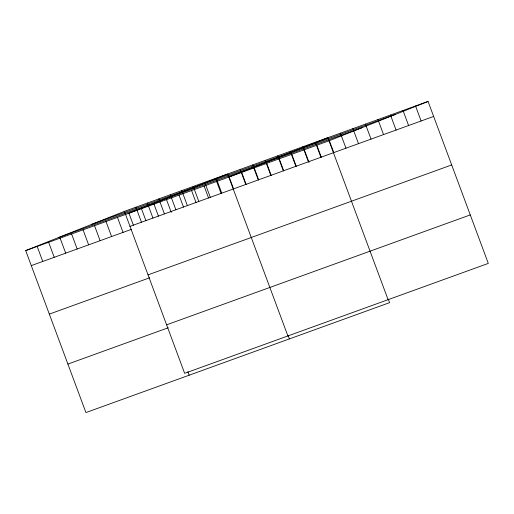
<?xml version="1.0" encoding="UTF-8"?>
<svg xmlns="http://www.w3.org/2000/svg" width="514" height="514" viewBox="0 0 514 514"><rect width="100%" height="100%" fill="white"/><g stroke="black" fill="none" stroke-linecap="round" stroke-linejoin="round"><path stroke-width="0.77" d="M388.263 299.084L389.586 302.65L85.934 412.569L25.7 250.594L124.414 211.35L428.066 101.431L488.3 263.406L184.648 373.325L124.414 211.35M25.7 250.594L329.352 140.675L428.066 101.431M91.839 224.303L395.491 114.384M58.275 237.648L361.927 127.723M129.997 226.372L433.649 116.447M31.283 265.609L131.661 229.276M148.032 274.868L451.684 164.943M49.318 314.105L149.696 277.772M166.613 324.829L470.265 214.91M67.899 364.073L168.277 327.739M415.537 105.968L421.12 120.983M403.015 110.504L408.598 125.519M390.486 115.033L396.069 130.048M377.963 119.569L383.547 134.584M365.435 124.105L371.018 139.121M352.912 128.635L358.496 143.657M340.384 133.171L345.967 148.186M329.352 140.675L333.817 152.69M388.096 299.681L327.855 137.707L229.148 176.951L233.613 188.959M316.823 145.211L321.295 157.22M315.333 142.243L320.916 157.258M304.301 149.741L309.049 162.508M302.804 146.773L308.394 161.788M291.772 154.277L296.244 166.292M290.281 151.309L295.865 166.324M279.25 158.813L283.715 170.821M277.753 155.845L283.342 170.86M266.721 163.343L271.193 175.358M265.23 160.374L270.814 175.396M254.199 167.879L258.664 179.894M252.702 164.91L258.291 179.926M241.67 172.415L246.142 184.43M240.179 169.447L245.763 184.462M288.058 335.353L289.382 338.919M287.891 335.95L227.651 173.983L128.943 213.22L133.409 225.235M216.182 178.133L221.765 193.148M216.619 181.481L221.091 193.495M204.713 182.284L210.297 197.299M204.097 186.017L208.562 198.031M193.238 186.441L198.822 201.456M191.568 190.553L196.04 202.561M181.77 190.591L187.353 205.606M179.045 195.082L183.511 207.097M170.295 194.742L175.878 209.757M166.517 199.618L171.265 212.385M158.826 198.899L164.409 213.914M153.994 204.154L158.46 216.169M147.351 203.049L152.941 218.064M141.466 208.69L145.937 220.699M135.882 207.2L141.466 222.215M187.854 371.628L189.178 375.194M117.468 217.377L123.052 232.392M106 221.528L111.583 236.543M94.525 225.678L100.114 240.693M83.056 229.835L88.639 244.85M71.587 233.986L77.171 249.001M60.112 238.136L65.696 253.151M48.644 242.293L54.227 257.308M37.169 246.444L42.758 261.459"/></g></svg>
